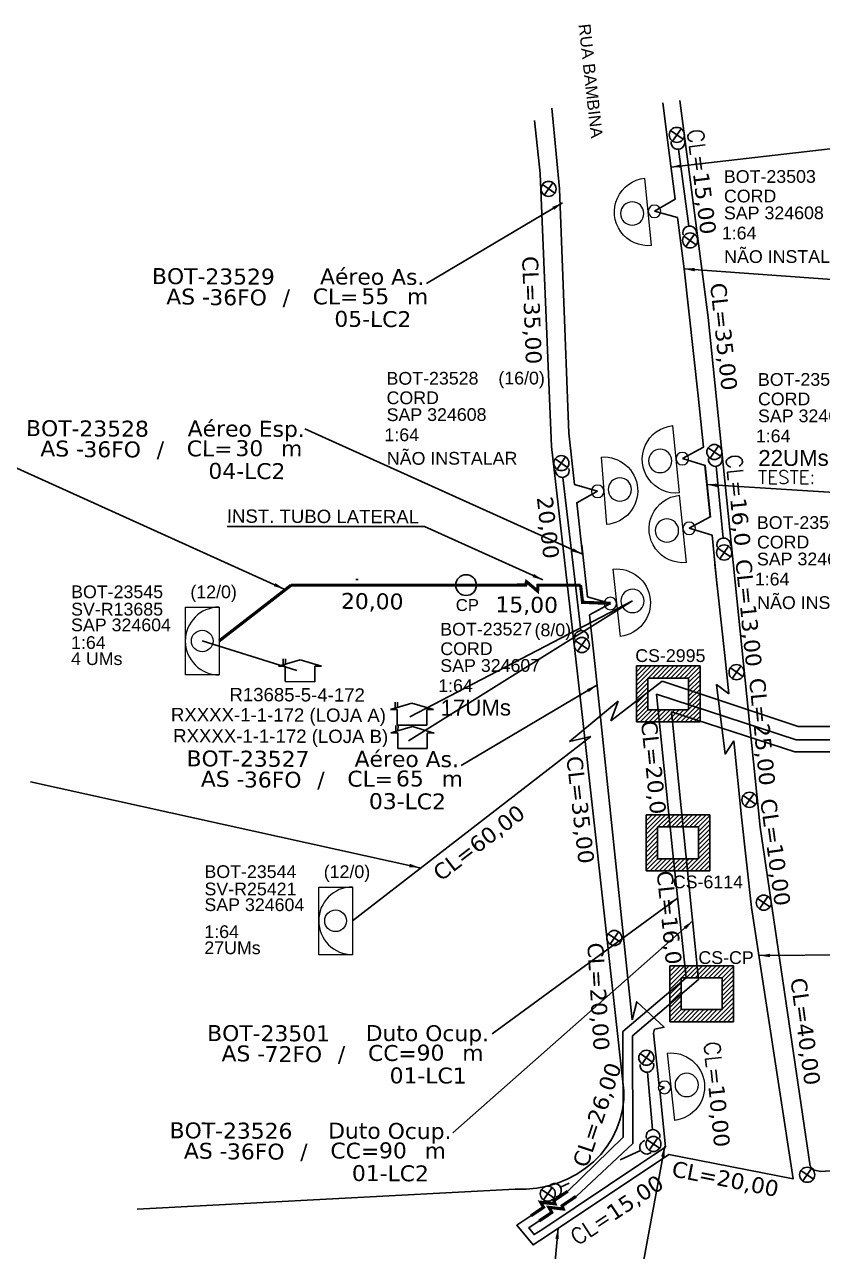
# Model space of a CAD drawing. Extents: x -89 to 749, y 705 to 1299.
# Drawn here: x 42.9 to 193.3, y 843.2 to 1074.4 of the extents above; entities that cross this region are included whole.
import ezdxf
from ezdxf.enums import TextEntityAlignment as Align

# ---------------------------------------------------------------- set-up
doc = ezdxf.new("R2010")
doc.units = 0
for name, color, linetype in [('10.1-Caixas Subterrâneas', 5, 'Continuous'), ('CAP a instalar', 1, 'Continuous'), ('celulas gpon', 7, 'Continuous'), ('label_cabos', 7, 'Continuous'), ('Postes Existentes NA', 1, 'Continuous'), ('QUADRA', 7, 'Continuous'), ('Subida Lateral', 5, 'Continuous'), ('Surveys Casinhas', 7, 'Continuous'), ('surveys legendas', 7, 'Continuous')]:
    doc.layers.add(name, color=color, linetype=linetype)
for name, color, linetype, lineweight in [("20.0-LEGENDA DOS CDO'S", 1, 'Continuous', 0), ('20.1-CDO_INTERIOR', 1, 'Continuous', 0), ('20.2-CDO_POSTE', 1, 'Continuous', 5), ('20.6-CORDOALHA_SUPORTE', 7, 'Continuous', 25), ('Segmento Logradouro Texto', 7, 'Continuous', 0)]:
    doc.layers.add(name, color=color, linetype=linetype, lineweight=lineweight)
doc.styles.add('ARIAL', font='arial.ttf')
doc.styles.add('DIGICADE', font='arial.ttf')
doc.styles.add('ROMANS', font='romans')
doc.styles.add('siredit', font='verdana.ttf')
doc.styles.get("Standard").update_dxf_attribs({"font": 'arial.ttf'})
doc.linetypes.add('FENCELINE1', pattern='A,0.25,-0.1,[133,ltypeshp.shx,S=0.1,R=0,X=-0.1,Y=0],-0.1,1', length=1.45)
doc.dimstyles.new('CC', dxfattribs={"dimtxt": 1, "dimasz": 2, "dimexe": 0.18, "dimexo": 0.0625, "dimgap": 0.09, "dimtad": 0, "dimdec": 0, "dimrnd": 1, "dimzin": 0, "dimdsep": 46, "dimtxsty": 'siredit', "dimblk": 'NONE', "dimcen": 0, "dimse1": 1, "dimse2": 1, "dimsd1": 1, "dimsd2": 1, "dimclrt": 7, "dimadec": 0, "dimazin": 0, "dimtfac": 1, "dimtdec": 0, "dimtofl": 0, "dimtmove": 0, "dimatfit": 3, "dimfxl": 0, "dimtolj": 1, "dimtzin": 0, "dimarcsym": 0})
doc.dimstyles.get("Standard").update_dxf_attribs({"dimtxt": 0.18, "dimasz": 0.18, "dimexe": 0.18, "dimexo": 0.0625, "dimgap": 0.09, "dimtad": 0, "dimtih": 1, "dimtoh": 1, "dimdec": 4, "dimzin": 0, "dimdsep": 46, "dimtxsty": 'Standard', "dimcen": 0.09, "dimadec": 0, "dimazin": 0, "dimtfac": 1, "dimtdec": 4, "dimtofl": 0, "dimtmove": 0, "dimatfit": 3, "dimfxl": 0, "dimtolj": 1, "dimtzin": 0, "dimarcsym": 0})

# ---------------------------------------------------------------- blocks, each defined once
blk = doc.blocks.new('Inst CORD BENZINAL 4.55MM 3F (sem recursos)')
at = {"layer": '20.6-CORDOALHA_SUPORTE', "color": 0, "lineweight": 0, "style": 'ROMANS'}
blk.add_attdef('LANCE', text='', height=1, dxfattribs=at).set_placement((-0.538, -2.215), align=Align.RIGHT)
at = {"layer": '20.6-CORDOALHA_SUPORTE', "color": 0, "style": 'siredit'}
blk.add_attdef('QTDE', (-0.538, -2.215), '', height=1, rotation=359.69001, dxfattribs=at)
at = {"layer": '20.6-CORDOALHA_SUPORTE', "color": 0, "lineweight": 0, "style": 'ROMANS'}
for tag, p, flags in [('FATOR', (-5.196, -4.442), 3), ('ID_ATIVIDADE', (-5.201, -6.669), 3), ('FID', (-5.201, -8.896), 1)]:
    blk.add_attdef(tag, p, '', height=1, dxfattribs=dict(at, flags=flags))
blk = doc.blocks.new('*X58')
at = {"color": 0, "linetype": 'Continuous'}
for p, q in [((-1.25, 0.34099), (-0.49099, 1.1)), ((-1.25, 0.517767), (-0.667767, 1.1)), ((-1.25, 0.694544), (-0.844544, 1.1)), ((-1.25, 0.87132), (-1.02132, 1.1)), ((-1.25, 1.048097), (-1.198097, 1.1)), ((-0.789214, 0.625), (-0.314214, 1.1)), ((-0.612437, 0.625), (-0.137437, 1.1)), ((-0.43566, 0.625), (0.03934, 1.1)), ((-0.258883, 0.625), (0.216117, 1.1)), ((-0.082107, 0.625), (0.392893, 1.1)), ((0.09467, 0.625), (0.56967, 1.1)), ((0.271447, 0.625), (0.746447, 1.1)), ((0.448223, 0.625), (0.923223, 1.1)), ((0.625, 0.625), (1.1, 1.1)), ((0.801777, 0.625), (1.25, 1.073223)), ((-1.25, 0.164214), (-0.8035, 0.610714)), ((0.8035, 0.449947), (1.25, 0.896447)), ((0.8035, 0.27317), (1.25, 0.71967)), ((0.8035, 0.096393), (1.25, 0.542893)), ((-1.25, -0.012563), (-0.8035, 0.433937)), ((-1.25, -0.18934), (-0.8035, 0.25716)), ((-1.25, -0.366117), (-0.8035, 0.080383)), ((0.8035, -0.080383), (1.25, 0.366117)), ((0.8035, -0.25716), (1.25, 0.18934)), ((0.8035, -0.433937), (1.25, 0.012563)), ((-1.25, -0.542893), (-0.8035, -0.096393)), ((-1.25, -0.71967), (-0.8035, -0.27317)), ((-1.25, -0.896447), (-0.8035, -0.449947)), ((0.49099, -1.1), (1.25, -0.34099)), ((0.8035, -0.610714), (1.25, -0.164214)), ((-1.25, -1.073223), (-0.801777, -0.625)), ((-1.1, -1.1), (-0.625, -0.625)), ((-0.923223, -1.1), (-0.448223, -0.625)), ((-0.746447, -1.1), (-0.271447, -0.625)), ((-0.56967, -1.1), (-0.09467, -0.625)), ((-0.392893, -1.1), (0.082107, -0.625)), ((-0.216117, -1.1), (0.258883, -0.625)), ((-0.03934, -1.1), (0.43566, -0.625)), ((0.137437, -1.1), (0.612437, -0.625)), ((0.314214, -1.1), (0.789214, -0.625)), ((0.667767, -1.1), (1.25, -0.517767)), ((0.844544, -1.1), (1.25, -0.694544)), ((1.02132, -1.1), (1.25, -0.87132)), ((1.198097, -1.1), (1.25, -1.048097))]:
    blk.add_line(p, q, dxfattribs=at)
blk = doc.blocks.new('MANHOLE_MQ')
at = {"color": 0, "linetype": 'Continuous'}
for p, q in [((0.00000623, 0.00000569), (-0.00000627, 0.00000569)), ((-0.00000627, 0.00000569), (-0.00000627, -0.00000531)), ((0.00000623, -0.00000531), (0.00000623, 0.00000569)), ((-0.00000404, 0.00000331), (0.00000399, 0.00000331)), ((-0.00000404, -0.00000294), (-0.00000404, 0.00000331)), ((0.00000399, 0.00000331), (0.00000399, -0.00000294)), ((0.00000399, -0.00000294), (-0.00000404, -0.00000294)), ((0.00000399, -0.00000294), (0.00000399, -0.00000294)), ((-0.00000627, -0.00000531), (0.00000623, -0.00000531))]:
    blk.add_line(p, q, dxfattribs=at)
at = {"color": 0, "linetype": 'Continuous', "xscale": 5e-06, "yscale": 5e-06, "zscale": 1e-05}
blk.add_blockref('*X58', (-0.00000002, 0.00000019), dxfattribs=at)
blk = doc.blocks.new('*U64')
at = {"color": 0}
blk.add_line((2.145, -0.582), (-2.104, -0.684), dxfattribs=at)
for centre, radius in [((-0.004, 0.376), 0.733), ((0.03, -1.026), 0.393)]:
    blk.add_circle(centre, radius, dxfattribs=at)
blk.add_arc((0.02, -0.633), 2.125, 1.37817, 181.37817, dxfattribs=at)
blk = doc.blocks.new('Inst CDOE-8 CAIXA DIST OPT CDOE 48F_8D C_SPL OPTAP')
at = {"layer": "20.0-LEGENDA DOS CDO'S", "color": 0}
for tag, p, style, flags in [('ID_ATIVIDADE', (0.12, 6.472), 'ARIAL', 3), ('FATOR', (7.921, 6.472), 'ARIAL', 1), ('QTDE', (0.235, -0.97), 'DIGICADE', 3)]:
    blk.add_attdef(tag, p, '', height=0.8, rotation=0.11799, dxfattribs=dict(at, style=style, flags=flags))
at = {"layer": "20.0-LEGENDA DOS CDO'S", "color": 0, "style": 'ARIAL'}
for tag, p, height in [('FID', (0.12, 5.248), 0.8), ('CORDOALHA', (0.122, 4.023), 0.8), ('SAP', (0.124, 2.961), 0.8), ('1:XX', (-0.012, 1.7), 0.8), ('UMS', (0.141, 0.217), 1)]:
    blk.add_attdef(tag, p, '', height=height, rotation=0.11799, dxfattribs=at)
blk.add_attdef('FIBRAS_UTILIZADAS', text='', height=0.8, rotation=0.11799, dxfattribs=at).set_placement((13.479, 5.263), align=Align.CENTER)
blk = doc.blocks.new('Teste  FTTH')
at = {"color": 0, "lineweight": 0, "style": 'ROMANS'}
for tag, p in [('TESTE', (-2.302, -0.29)), ('QTDE', (0.212, -0.29))]:
    blk.add_attdef(tag, p, '', height=0.48, dxfattribs=at)
for tag, p, flags in [('FID', (-2.227, -1.253), 1), ('FATOR', (-2.227, -2.028), 3), ('ID_ATIVIDADE', (-2.227, -2.716), 3)]:
    blk.add_attdef(tag, p, '', height=0.48, dxfattribs=dict(at, flags=flags))
blk = doc.blocks.new('CDOE_CT_POSTE')
at = {"layer": "20.0-LEGENDA DOS CDO'S", "color": 0, "style": 'ARIAL'}
for tag, p in [('CDO_N', (0.12, 5.248)), ('CORDOALHA', (0.122, 4.023)), ('SAP', (0.124, 2.961)), ('1:XX', (0.139, 1.231)), ('UMS', (0.141, 0.217))]:
    blk.add_attdef(tag, p, '', height=0.68, rotation=0.11799, dxfattribs=at)
blk.add_attdef('FIBRAS_UTILIZADAS', text='', height=0.68, rotation=0.11799, dxfattribs=at).set_placement((7.829, 5.263), align=Align.CENTER)
blk = doc.blocks.new('Inst CB DT OCUP CFOA-SM-AS-80-TS-72')
at = {"layer": 'label_cabos', "color": 0, "style": 'siredit'}
for tag, flags, p in [('ID_ATIVIDADE', 3, (1.314, 2.672)), ('FATOR', 1, (11.56, 2.551))]:
    blk.add_attdef(tag, text='', height=1, rotation=359.69001, dxfattribs=dict(at, flags=flags)).set_placement(p, align=Align.MIDDLE_CENTER)
for tag, p in [('DESTINO_CABO', (3.131, 1.262)), ('TIPO_CABO', (13.108, 1.245)), ('TIPO_CABO', (1.762, -0.005)), ('CABO', (4.686, -0.052)), ('/', (7.714, -0.052)), ('LANCE', (10.909, 0.002)), ('UND', (15.964, 0.002)), ('FID', (13.148, -1.414))]:
    blk.add_attdef(tag, text='', height=1, rotation=359.69001, dxfattribs=at).set_placement(p, align=Align.MIDDLE_CENTER)
blk.add_attdef('QTDE', (12.429, -0.475), '', height=1, rotation=359.69001, dxfattribs=at)
blk = doc.blocks.new('_None')
blk = doc.blocks.new('Inst CB DT OCUP CFOA-SM-AS-80-TS-36')
at = {"layer": 'label_cabos', "color": 0, "style": 'siredit'}
for tag, flags, p in [('ID_ATIVIDADE', 3, (1.314, 2.672)), ('FATOR', 1, (11.56, 2.551))]:
    blk.add_attdef(tag, text='', height=1, rotation=359.69001, dxfattribs=dict(at, flags=flags)).set_placement(p, align=Align.MIDDLE_CENTER)
for tag, p in [('DESTINO_CABO', (3.131, 1.262)), ('TIPO_CABO', (13.108, 1.245)), ('TIPO_CABO', (1.762, -0.005)), ('CABO', (4.686, -0.052)), ('/', (7.714, -0.052)), ('LANCE', (10.909, 0.002)), ('UND', (15.964, 0.002)), ('FID', (13.148, -1.414))]:
    blk.add_attdef(tag, text='', height=1, rotation=359.69001, dxfattribs=at).set_placement(p, align=Align.MIDDLE_CENTER)
blk.add_attdef('QTDE', (12.429, -0.475), '', height=1, rotation=359.69001, dxfattribs=at)
blk = doc.blocks.new('Inst CB AS CFOA-SM-AS-80-TS-36')
at = {"layer": 'label_cabos', "color": 0, "style": 'siredit'}
for tag, flags, p in [('ID_ATIVIDADE', 3, (1.314, 2.672)), ('FATOR', 1, (11.56, 2.551))]:
    blk.add_attdef(tag, text='', height=1, rotation=359.69001, dxfattribs=dict(at, flags=flags)).set_placement(p, align=Align.MIDDLE_CENTER)
for tag, p in [('DESTINO_CABO', (3.131, 1.262)), ('TIPO_CABO', (13.108, 1.245)), ('TIPO_CABO', (1.762, -0.005)), ('CABO', (4.686, -0.052)), ('/', (7.714, -0.052)), ('LANCE', (10.809, 0.002)), ('UND', (15.964, 0.002)), ('FID', (13.148, -1.414))]:
    blk.add_attdef(tag, text='', height=1, rotation=359.69001, dxfattribs=at).set_placement(p, align=Align.MIDDLE_CENTER)
blk.add_attdef('QTDE', (12.429, -0.475), '', height=1, rotation=359.69001, dxfattribs=at)
blk = doc.blocks.new('Inst CB ESP CFOA-SM-AS-80-TS-36')
at = {"layer": 'label_cabos', "color": 0, "style": 'siredit'}
for tag, flags, p in [('ID_ATIVIDADE', 3, (1.314, 2.672)), ('FATOR', 1, (11.56, 2.551))]:
    blk.add_attdef(tag, text='', height=1, rotation=359.69001, dxfattribs=dict(at, flags=flags)).set_placement(p, align=Align.MIDDLE_CENTER)
for tag, p in [('DESTINO_CABO', (3.131, 1.262)), ('TIPO_CABO', (13.108, 1.245)), ('TIPO_CABO', (1.762, -0.005)), ('CABO', (4.686, -0.052)), ('/', (7.714, -0.052)), ('LANCE', (10.809, 0.002)), ('UND', (15.964, 0.002)), ('FID', (13.148, -1.414))]:
    blk.add_attdef(tag, text='', height=1, rotation=359.69001, dxfattribs=at).set_placement(p, align=Align.MIDDLE_CENTER)
blk.add_attdef('QTDE', (12.429, -0.475), '', height=1, rotation=359.69001, dxfattribs=at)

msp = doc.modelspace()

# ---------------------------------------------------------------- linework, layer by layer
at = {"color": 4}
for points in [[(64.18, 851.13), (135.42, 854.94), (137.44, 854.92), (139.46, 855.1), (141.45, 855.49), (143.37, 856.06), (145.22, 856.82), (146.99, 857.75), (148.64, 858.85), (150.16, 860.1), (151.52, 861.48), (152.71, 863), (153.74, 864.61), (154.58, 866.33), (155.21, 868.13), (155.65, 869.96), (155.86, 871.81), (155.88, 873.46), (148.15, 943.22), (142.22, 994.86), (140.13, 1046.31), (139.05, 1056.28)], [(157.52, 965.76), (115.28, 939.39)], [(115.53, 943.94), (157.52, 965.76)], [(76.42, 958.22), (94.27, 952.64)]]:
    msp.add_lwpolyline(points, dxfattribs=at)
at = {"color": 5}
msp.add_circle((126.14, 968.75), 1.96, dxfattribs=at)
at = {"layer": '20.1-CDO_INTERIOR', "color": 7, "lineweight": 18}
for p, q in [((98.37, 899.11), (98.36, 911.86)), ((98.36, 911.86), (104.74, 911.86)), ((104.74, 911.86), (104.74, 899.11)), ((104.74, 899.11), (98.37, 899.11))]:
    msp.add_line(p, q, dxfattribs=at)
at = {"layer": '20.1-CDO_INTERIOR', "color": 1, "lineweight": 18}
msp.add_lwpolyline([(73.23, 951.84), (73.23, 964.59), (79.6, 964.6), (79.61, 951.85)], close=True, dxfattribs=at)
msp.add_circle((76.42, 958.22), 2.04, dxfattribs=at)
at = {"layer": '20.1-CDO_INTERIOR', "color": 7, "lineweight": 18}
msp.add_circle((101.55, 905.49), 2.04, dxfattribs=at)
at = {"layer": '20.1-CDO_INTERIOR', "color": 1, "lineweight": 18}
msp.add_arc((79.6, 958.22), 6.38, 90.0276, 270.0276, dxfattribs=at)
at = {"layer": '20.1-CDO_INTERIOR', "color": 7, "lineweight": 18}
msp.add_arc((104.74, 905.49), 6.38, 90.0276, 270.0276, dxfattribs=at)
at = {"layer": '20.6-CORDOALHA_SUPORTE'}
for points in [[(167.3, 1052.56, -1.231752), (164.77, 1052.34)], [(169.56, 1034.96, 1.231752), (167.03, 1034.75)], [(174.37, 992.8, -1.231752), (171.84, 992.58)], [(145.53, 990.71, -1.231752), (143, 990.5)], [(175.98, 976.15, 1.231752), (173.45, 975.93)], [(149.14, 958.72, 1.231752), (146.61, 958.51)], [(161.48, 878.64, -1.231752), (158.95, 878.43)], [(162.65, 864.69, 1.231752), (160.12, 864.48)], [(161, 861.83, -1.231752), (159.83, 864.09)], [(143.15, 853.45, 1.231752), (141.99, 855.7)]]:
    msp.add_lwpolyline(points, format="xyb", dxfattribs=at)
for points in [[(166.17, 1050.89), (168.16, 1036.41)], [(173.3, 991.14), (174.58, 977.6)], [(144.4, 989.05), (147.75, 960.17)], [(160.34, 876.98), (161.25, 866.14)], [(159.02, 862.24), (155.18, 860.47)], [(145.56, 856.03), (143.96, 855.29)]]:
    msp.add_lwpolyline(points, dxfattribs=at)
at = {"layer": 'CAP a instalar', "color": 7, "linetype": 'FENCELINE1', "ltscale": 5}
for p, q in [((163.09, 950.66), (153.41, 943.17)), ((188.75, 942.12), (163.09, 950.66)), ((145.63, 939.31), (154.82, 946.86)), ((154.82, 946.86), (153.41, 943.17)), ((206.7, 942.12), (188.75, 942.12)), ((149.63, 940.24), (104.72, 905.49)), ((149.63, 940.24), (145.63, 939.31))]:
    msp.add_line(p, q, dxfattribs=at)
at = {"layer": 'CAP a instalar', "color": 7, "linetype": 'FENCELINE1', "ltscale": 6}
for points in [[(163.23, 1059.65), (164.29, 1051.13)], [(145.54, 997.4), (143.73, 1043.41), (142.29, 1058.62)], [(164.29, 1051.13), (165.54, 1041.45), (161.64, 1039.2)], [(167.24, 1028.34), (165.98, 1038.02), (161.64, 1039.2)], [(167.24, 1028.34), (169.87, 1004.43)], [(169.87, 1004.43), (170.87, 994.72), (166.91, 992.58)], [(145.54, 997.4), (146.61, 987.69), (150.93, 986.43)], [(172.21, 981.57), (171.22, 991.28), (166.91, 992.58)], [(171.16, 991.31), (172.15, 981.6), (168.19, 979.46)], [(148.07, 974.56), (146.99, 984.26), (150.93, 986.43)], [(173.49, 968.45), (172.5, 978.16), (168.19, 979.46)], [(147.94, 976.26), (149.02, 966.55), (153.34, 965.3)], [(173.06, 972.66), (174.89, 955.5), (175.65, 948.24)], [(176.58, 939.41), (174.95, 936.91), (173.36, 950), (175.65, 948.24)], [(176.58, 939.41), (178.07, 925.1), (179.94, 908.01), (179.94, 908.01)], [(179.94, 908.01), (187.79, 856.86), (164.39, 861.47), (141.46, 846.2)], [(161.47, 884.31), (161.65, 885.06)], [(138.37, 849.9), (135.7, 848.12), (138.78, 844.41), (141.46, 846.2)]]:
    msp.add_lwpolyline(points, dxfattribs=at)
at = {"layer": 'CAP a instalar', "color": 1, "linetype": 'FENCELINE1', "ltscale": 5, "const_width": 0.6}
for points in [[(93.17, 968.74), (79.59, 958.22)], [(134.22, 968.75), (93.17, 968.74)], [(147.72, 968.74), (142.56, 968.75)], [(147.72, 968.74), (148.1, 965.51), (153.39, 965.3)]]:
    msp.add_lwpolyline(points, dxfattribs=at)
at = {"layer": 'CAP a instalar', "color": 5, "linetype": 'FENCELINE1', "ltscale": 6}
for points in [[(150.47, 953.42), (149.4, 963.12), (153.34, 965.3)], [(157.45, 886.85), (150.47, 953.42)], [(157.45, 886.85), (158.32, 890.23), (163.47, 885.45), (161.65, 885.06)], [(161.47, 884.31), (162.56, 874.39), (163.54, 874.09)], [(163.7, 862.84), (162.65, 873.58), (163.54, 874.09)], [(140.59, 847.41), (159.11, 859.75), (161.53, 861.4), (163.7, 862.84)], [(140.59, 847.41), (138.97, 846.38), (137.98, 847.64), (139.93, 848.94)]]:
    msp.add_lwpolyline(points, dxfattribs=at)
at = {"layer": 'CAP a instalar', "color": 7, "ltscale": 6}
msp.add_lwpolyline([(145.31, 854.53), (155.76, 864.72), (155.69, 884.62), (167.6, 894.75), (165.09, 918.23), (162.06, 948.18), (188.36, 939.58), (206.7, 939.58), (235.62, 939.58)], dxfattribs=at)
at = {"layer": 'CAP a instalar', "color": 5, "ltscale": 6}
msp.add_lwpolyline([(146.87, 853.57), (157.55, 863.51), (157.54, 883.8), (169.96, 894.45), (167.58, 918.07), (164.88, 944.86), (188.09, 937.35), (206.7, 937.35), (235.62, 939.58)], dxfattribs=at)
at = {"layer": 'Postes Existentes NA', "color": 10}
for points in [[(164.7, 1054.39), (167.04, 1052.78)], [(165.07, 1052.42), (166.67, 1054.76)], [(140.53, 1044.22), (142.87, 1042.61)], [(140.89, 1042.24), (142.5, 1044.58)], [(167.2, 1034.51), (169.54, 1032.9)], [(167.57, 1032.54), (169.17, 1034.88)], [(171.77, 994.63), (174.1, 993.02)], [(172.13, 992.66), (173.74, 995)], [(142.93, 992.55), (145.26, 990.94)], [(143.29, 990.58), (144.9, 992.91)], [(173.62, 975.7), (175.96, 974.09)], [(173.98, 973.73), (175.59, 976.06)], [(146.79, 958.27), (149.12, 956.66)], [(147.15, 956.3), (148.76, 958.63)], [(175.96, 953.14), (178.29, 951.53)], [(176.32, 951.17), (177.93, 953.5)], [(178.75, 927.12), (180.36, 929.45)], [(178.39, 929.09), (180.72, 927.48)], [(181.08, 909.72), (183.42, 908.11)], [(181.45, 907.75), (183.05, 910.08)], [(152.93, 903.05), (155.26, 901.44)], [(153.29, 901.08), (154.9, 903.42)], [(158.95, 880.49), (161.28, 878.88)], [(159.31, 878.52), (160.92, 880.85)], [(160.29, 864.24), (162.63, 862.63)], [(160.66, 862.27), (162.26, 864.61)], [(189.26, 858.44), (191.6, 856.83)], [(189.62, 856.47), (191.23, 858.81)], [(140.37, 854.87), (142.71, 853.26)], [(140.74, 852.9), (142.35, 855.23)]]:
    msp.add_lwpolyline(points, dxfattribs=at)
for centre in [(165.87, 1053.59), (141.7, 1043.41), (168.37, 1033.71), (172.94, 993.83), (144.1, 991.74), (174.79, 974.89), (147.96, 957.47), (177.12, 952.34), (179.55, 928.29), (182.25, 908.92), (154.09, 902.25), (160.12, 879.69), (161.46, 863.44), (190.43, 857.64), (141.54, 854.07)]:
    msp.add_circle(centre, 1.42, dxfattribs=at)
at = {"layer": 'QUADRA', "color": 4}
for points in [[(166.45, 1060.1), (171.76, 1019.16), (181.57, 923.12), (191, 859.23), (191.82, 858.51), (193.03, 858.28), (248.51, 862.22)], [(166.45, 1060.1), (171.76, 1019.16), (181.57, 923.12), (191, 859.23), (191.82, 858.51), (193.03, 858.28), (248.51, 862.22)], [(64.18, 851.13), (135.42, 854.94), (137.44, 854.92), (139.46, 855.1), (141.45, 855.49), (143.37, 856.06), (145.22, 856.82), (146.99, 857.75), (148.64, 858.85), (150.16, 860.1), (151.52, 861.48), (152.71, 863), (153.74, 864.61), (154.58, 866.33), (155.21, 868.13), (155.65, 869.96), (155.86, 871.81), (155.88, 873.46), (148.15, 943.22), (142.22, 994.86), (140.13, 1046.31), (139.05, 1056.28)]]:
    msp.add_lwpolyline(points, dxfattribs=at)
at = {"layer": 'Subida Lateral', "color": 5, "const_width": 0.6}
for points in [[(142.56, 968.75), (139.7, 968.74), (139.62, 967.64), (137.54, 969.39), (137.39, 968.76), (134.22, 968.75)], [(138.37, 849.9), (140.74, 851.5), (140.2, 852.45), (142.91, 852.16), (142.68, 852.76), (145.31, 854.53)], [(139.93, 848.94), (142.3, 850.53), (141.76, 851.49), (144.47, 851.19), (144.24, 851.79), (146.87, 853.57)]]:
    msp.add_lwpolyline(points, dxfattribs=at)
at = {"layer": 'Surveys Casinhas'}
for p, q in [((105.8, 969.78), (105.37, 969.78)), ((94.85, 954.66), (90.78, 953.48)), ((90.78, 953.48), (92.05, 953.48)), ((91.69, 954.85), (91.69, 953.77)), ((92.05, 953.48), (92.05, 950.57)), ((92.12, 953.89), (92.12, 954.84)), ((94.85, 954.66), (98.91, 953.46)), ((97.63, 950.55), (97.63, 953.46)), ((98.91, 953.46), (97.64, 953.46)), ((92.05, 950.57), (97.63, 950.55)), ((115.94, 946.48), (111.87, 945.31)), ((112.78, 946.67), (112.78, 945.59)), ((113.21, 945.71), (113.21, 946.67)), ((115.94, 946.48), (120.01, 945.29)), ((111.87, 945.31), (113.15, 945.3)), ((113.15, 945.3), (113.14, 942.39)), ((118.72, 942.38), (118.73, 945.28)), ((120.01, 945.29), (118.73, 945.29)), ((116.05, 942.08), (111.97, 940.9)), ((112.89, 942.27), (112.89, 941.19)), ((113.14, 942.39), (118.72, 942.38)), ((113.31, 941.31), (113.32, 942.27)), ((116.05, 942.08), (120.11, 940.88)), ((111.97, 940.9), (113.25, 940.9)), ((113.25, 940.9), (113.25, 937.99)), ((118.82, 937.97), (118.83, 940.88)), ((120.11, 940.88), (118.83, 940.89)), ((113.25, 937.99), (118.82, 937.97))]:
    msp.add_line(p, q, dxfattribs=at)

# ---------------------------------------------------------------- block references
at = {"layer": '10.1-Caixas Subterrâneas', "color": 30, "xscale": 959362.6629334746, "yscale": 959362.6629334746, "zscale": 959362.6629334746}
for p, rotation in [((164.22, 948.42), 180.0000000000625), ((166.08, 920.36), 180.0000000000625), ((170.52, 891.93), 180.0000000000624)]:
    msp.add_blockref('MANHOLE_MQ', p, dxfattribs=dict(at, rotation=rotation))
at = {"layer": "20.0-LEGENDA DOS CDO'S", "color": 252}
ref = msp.add_blockref('CDOE_CT_POSTE', (174.38, 1028.79), dxfattribs=dict(at, xscale=3, yscale=3, zscale=3))
ref.add_attrib('CDO_N', 'BOT-23503', (174.74, 1044.53), dxfattribs={"color": 0, "height": 2.4, "rotation": 0.118, "style": 'ARIAL'})
ref.add_attrib('CORDOALHA', 'CORD', (174.75, 1040.86), dxfattribs={"color": 0, "height": 2.4, "rotation": 0.118, "style": 'ARIAL'})
ref.add_attrib('SAP', 'SAP 324608', (174.75, 1037.67), dxfattribs={"color": 0, "height": 2.4, "rotation": 0.118, "style": 'ARIAL'})
ref.add_attrib('1:XX', '1:64', (174.35, 1033.89), dxfattribs={"color": 0, "height": 2.4, "rotation": 0.118, "style": 'ARIAL'})
ref.add_attrib('UMS', 'NÃO INSTALAR', (174.8, 1029.44), dxfattribs={"color": 0, "height": 2.4, "rotation": 0.118, "style": 'ARIAL'})
ref.add_attrib('FIBRAS_UTILIZADAS', '     (16/0)', dxfattribs={"color": 0, "height": 2.4, "rotation": 0.118, "style": 'ARIAL'}).set_placement((197.87, 1044.58), align=Align.CENTER)
ref = msp.add_blockref('CDOE_CT_POSTE', (110.79, 990.77), dxfattribs=dict(at, xscale=3, yscale=3, zscale=3))
ref.add_attrib('CDO_N', 'BOT-23528', (111.15, 1006.51), dxfattribs={"color": 0, "height": 2.4, "rotation": 0.118, "style": 'ARIAL'})
ref.add_attrib('CORDOALHA', 'CORD', (111.16, 1002.84), dxfattribs={"color": 0, "height": 2.4, "rotation": 0.118, "style": 'ARIAL'})
ref.add_attrib('SAP', 'SAP 324608', (111.17, 999.66), dxfattribs={"color": 0, "height": 2.4, "rotation": 0.118, "style": 'ARIAL'})
ref.add_attrib('1:XX', '1:64', (110.76, 995.87), dxfattribs={"color": 0, "height": 2.4, "rotation": 0.118, "style": 'ARIAL'})
ref.add_attrib('UMS', 'NÃO INSTALAR', (111.22, 991.42), dxfattribs={"color": 0, "height": 2.4, "rotation": 0.118, "style": 'ARIAL'})
ref.add_attrib('FIBRAS_UTILIZADAS', '     (16/0)', dxfattribs={"color": 0, "height": 2.4, "rotation": 0.118, "style": 'ARIAL'}).set_placement((134.28, 1006.56), align=Align.CENTER)
at = {"layer": "20.0-LEGENDA DOS CDO'S", "color": 7, "lineweight": 0, "xscale": 3, "yscale": 3, "zscale": 3}
msp.add_blockref('Inst CDOE-8 CAIXA DIST OPT CDOE 48F_8D C_SPL OPTAP', (180.8, 990.55), dxfattribs=at).add_auto_attribs({'FID': 'BOT-23502', 'CORDOALHA': 'CORD', 'SAP': 'SAP 324607', '1:XX': '1:64', 'UMS': '22UMs', 'FIBRAS_UTILIZADAS': '(8/0)'})
at = {"layer": "20.0-LEGENDA DOS CDO'S", "color": 7, "lineweight": 0, "xscale": 5.251499999999998, "yscale": 5.251499999999998, "zscale": 5.251499999999998, "rotation": 3.126797674059998e-05}
msp.add_blockref('Teste  FTTH', (193.25, 989.34), dxfattribs=at).add_auto_attribs({'TESTE': 'TESTE:', 'QTDE': '1'})
at = {"layer": "20.0-LEGENDA DOS CDO'S", "color": 252}
ref = msp.add_blockref('CDOE_CT_POSTE', (180.6, 963.58), dxfattribs=dict(at, xscale=3, yscale=3, zscale=3))
ref.add_attrib('CDO_N', 'BOT-23501', (180.96, 979.32), dxfattribs={"color": 0, "height": 2.4, "rotation": 0.118, "style": 'ARIAL'})
ref.add_attrib('CORDOALHA', 'CORD', (180.97, 975.65), dxfattribs={"color": 0, "height": 2.4, "rotation": 0.118, "style": 'ARIAL'})
ref.add_attrib('SAP', 'SAP 324608', (180.97, 972.46), dxfattribs={"color": 0, "height": 2.4, "rotation": 0.118, "style": 'ARIAL'})
ref.add_attrib('1:XX', '1:64', (180.57, 968.68), dxfattribs={"color": 0, "height": 2.4, "rotation": 0.118, "style": 'ARIAL'})
ref.add_attrib('UMS', 'NÃO INSTALAR', (181.02, 964.23), dxfattribs={"color": 0, "height": 2.4, "rotation": 0.118, "style": 'ARIAL'})
ref.add_attrib('FIBRAS_UTILIZADAS', '     (16/0)', dxfattribs={"color": 0, "height": 2.4, "rotation": 0.118, "style": 'ARIAL'}).set_placement((204.09, 979.37), align=Align.CENTER)
at = {"layer": "20.0-LEGENDA DOS CDO'S", "color": 5, "lineweight": 0}
ref = msp.add_blockref('Inst CDOE-8 CAIXA DIST OPT CDOE 48F_8D C_SPL OPTAP', (120.92, 943.49), dxfattribs=dict(at, xscale=3, yscale=3, zscale=3))
ref.add_attrib('FID', 'BOT-23527', (121.28, 959.24), dxfattribs={"color": 0, "height": 2.4, "rotation": 0.118, "style": 'ARIAL'})
ref.add_attrib('CORDOALHA', 'CORD', (121.29, 955.56), dxfattribs={"color": 0, "height": 2.4, "rotation": 0.118, "style": 'ARIAL'})
ref.add_attrib('SAP', 'SAP 324607', (121.29, 952.38), dxfattribs={"color": 0, "height": 2.4, "rotation": 0.118, "style": 'ARIAL'})
ref.add_attrib('1:XX', '1:64', (120.89, 948.59), dxfattribs={"color": 0, "height": 2.4, "rotation": 0.118, "style": 'ARIAL'})
ref.add_attrib('UMS', '17UMs', (121.34, 944.15), dxfattribs={"color": 0, "height": 3, "rotation": 0.118, "style": 'ARIAL'})
ref.add_attrib('FIBRAS_UTILIZADAS', '(8/0)', dxfattribs={"color": 0, "height": 2.4, "rotation": 0.118, "style": 'ARIAL'}).set_placement((142.5, 959.11), align=Align.CENTER)
at = {"layer": '20.2-CDO_POSTE', "color": 8, "yscale": 3, "zscale": 3}
for p, xscale, rotation in [((158.58, 1038.9), -3, 97.21387081247464), ((154.01, 986.66), -2.999999999999996, 275.8703583839682), ((165.13, 979.16), -3, 97.21387081247464)]:
    msp.add_blockref('*U64', p, dxfattribs=dict(at, xscale=xscale, rotation=rotation))
at = {"layer": '20.2-CDO_POSTE', "color": 7, "xscale": -3, "zscale": 3}
for p, yscale, rotation in [((163.84, 992.28), 2.999999999999999, 97.21387081247101), ((166.61, 874.42), 3, 277.7019938570469)]:
    msp.add_blockref('*U64', p, dxfattribs=dict(at, yscale=yscale, rotation=rotation))
at = {"layer": '20.2-CDO_POSTE', "color": 5, "xscale": -3, "yscale": 3, "zscale": 3, "rotation": 277.7019938570469}
msp.add_blockref('*U64', (156.4, 965.62), dxfattribs=at)
at = {"layer": '20.6-CORDOALHA_SUPORTE', "color": 0, "lineweight": 0}
ref = msp.add_blockref('Inst CORD BENZINAL 4.55MM 3F (sem recursos)', (3113.24, 1501.65), dxfattribs=dict(at, xscale=2.999999999999999, yscale=3, zscale=3, rotation=277.5246870610926))
ref.add_attrib('QTDE', '15,00', (168.89, 1046.36), dxfattribs={"color": 0, "height": 3, "rotation": 277.2147, "style": 'siredit'})
ref.add_attrib('LANCE', 'CL=', dxfattribs={"color": 0, "lineweight": 0, "height": 3, "rotation": 277.5247, "style": 'ROMANS'}).set_placement((168.89, 1046.36), align=Align.RIGHT)
ref = msp.add_blockref('Inst CORD BENZINAL 4.55MM 3F (sem recursos)', (3131.94, 1356.98), dxfattribs=dict(at, xscale=2.999999999999999, yscale=3, zscale=3, rotation=275.8848410858103))
ref.add_attrib('QTDE', '16,0', (175.92, 985.05), dxfattribs={"color": 0, "height": 3, "rotation": 275.5748, "style": 'siredit'})
ref.add_attrib('LANCE', 'CL=', dxfattribs={"color": 0, "lineweight": 0, "height": 3, "rotation": 275.8848, "style": 'ROMANS'}).set_placement((175.92, 985.05), align=Align.RIGHT)
ref = msp.add_blockref('Inst CORD BENZINAL 4.55MM 3F (sem recursos)', (3082.57, 1394.68), dxfattribs=dict(at, xscale=2.999999999999999, yscale=3, zscale=3, rotation=276.6176313568142))
ref.add_attrib('QTDE', '20,00', (139.47, 985.28), dxfattribs={"color": 0, "height": 3, "rotation": 276.3076, "style": 'siredit'})
ref = msp.add_blockref('Inst CORD BENZINAL 4.55MM 3F (sem recursos)', (52.66, 3935.31), dxfattribs=dict(at, xscale=2.999999999999999, yscale=3, zscale=3, rotation=359.6604136289921))
ref.add_attrib('QTDE', '20,00', (102.55, 964.29), dxfattribs={"color": 0, "height": 3, "rotation": 359.3504, "style": 'siredit'})
ref = msp.add_blockref('Inst CORD BENZINAL 4.55MM 3F (sem recursos)', (81.78, 3934.67), dxfattribs=dict(at, xscale=2.999999999999999, yscale=3, zscale=3, rotation=359.6604136289921))
ref.add_attrib('QTDE', '15,00', (131.67, 963.64), dxfattribs={"color": 0, "height": 3, "rotation": 359.3504, "style": 'siredit'})
ref = msp.add_blockref('Inst CORD BENZINAL 4.55MM 3F (sem recursos)', (3123.96, 1246.23), dxfattribs=dict(at, xscale=2.999999999999999, yscale=3, zscale=3, rotation=275.8848410858103))
ref.add_attrib('QTDE', '10,00', (171.8, 874.43), dxfattribs={"color": 0, "height": 3, "rotation": 275.5748, "style": 'siredit'})
ref.add_attrib('LANCE', 'CL=', dxfattribs={"color": 0, "lineweight": 0, "height": 3, "rotation": 275.8848, "style": 'ROMANS'}).set_placement((171.8, 874.43), align=Align.RIGHT)
ref = msp.add_blockref('Inst CORD BENZINAL 4.55MM 3F (sem recursos)', (-1559.02, 3271.01), dxfattribs=dict(at, xscale=2.999999999999999, yscale=2.999999999999999, zscale=2.999999999999999, rotation=33.98350238591077))
ref.add_attrib('QTDE', '15,00', (153.91, 848.81), dxfattribs={"color": 0, "height": 3, "rotation": 33.6735, "style": 'siredit'})
ref.add_attrib('LANCE', 'CL=', dxfattribs={"color": 0, "lineweight": 0, "height": 3, "rotation": 33.9835, "style": 'ROMANS'}).set_placement((153.91, 848.81), align=Align.RIGHT)
at = {"layer": 'label_cabos', "color": 0, "lineweight": 0}
ref = msp.add_blockref('Inst CB AS CFOA-SM-AS-80-TS-36', (69.12, 1023.14), dxfattribs=dict(at, xscale=3, yscale=3, zscale=3))
ref.add_attrib('DESTINO_CABO', 'BOT-23529', dxfattribs={"color": 0, "height": 3, "rotation": 359.69, "style": 'siredit'}).set_placement((78.52, 1026.93), align=Align.MIDDLE_CENTER)
ref.add_attrib('TIPO_CABO', 'Aéreo As.', dxfattribs={"color": 0, "height": 3, "rotation": 359.69, "style": 'siredit'}).set_placement((108.45, 1026.87), align=Align.MIDDLE_CENTER)
ref.add_attrib('CABO', '36FO', dxfattribs={"color": 0, "height": 3, "rotation": 359.69, "style": 'siredit'}).set_placement((83.18, 1022.98), align=Align.MIDDLE_CENTER)
ref.add_attrib('/', '/', dxfattribs={"color": 0, "height": 3, "rotation": 359.69, "style": 'siredit'}).set_placement((92.26, 1022.98), align=Align.MIDDLE_CENTER)
ref.add_attrib('TIPO_CABO', 'AS - ', dxfattribs={"color": 0, "height": 3, "rotation": 359.69, "style": 'siredit'}).set_placement((74.41, 1023.12), align=Align.MIDDLE_CENTER)
ref.add_attrib('FID', '05-LC2', dxfattribs={"color": 0, "height": 3, "rotation": 359.69, "style": 'siredit'}).set_placement((108.57, 1018.9), align=Align.MIDDLE_CENTER)
ref.add_attrib('LANCE', 'CL=', dxfattribs={"color": 0, "height": 3, "rotation": 359.69, "style": 'siredit'}).set_placement((101.55, 1023.14), align=Align.MIDDLE_CENTER)
ref.add_attrib('QTDE', '55', (106.41, 1021.71), dxfattribs={"color": 0, "height": 3, "rotation": 359.69, "style": 'siredit'})
ref.add_attrib('UND', 'm', dxfattribs={"color": 0, "height": 3, "rotation": 359.69, "style": 'siredit'}).set_placement((117.01, 1023.14), align=Align.MIDDLE_CENTER)
ref = msp.add_blockref('Inst CB ESP CFOA-SM-AS-80-TS-36', (45.38, 994.5), dxfattribs=dict(at, xscale=3, yscale=3, zscale=3))
ref.add_attrib('DESTINO_CABO', 'BOT-23528', dxfattribs={"color": 0, "height": 3, "rotation": 359.69, "style": 'siredit'}).set_placement((54.78, 998.28), align=Align.MIDDLE_CENTER)
ref.add_attrib('TIPO_CABO', 'Aéreo Esp.', dxfattribs={"color": 0, "height": 3, "rotation": 359.69, "style": 'siredit'}).set_placement((84.71, 998.23), align=Align.MIDDLE_CENTER)
ref.add_attrib('CABO', '36FO', dxfattribs={"color": 0, "height": 3, "rotation": 359.69, "style": 'siredit'}).set_placement((59.44, 994.34), align=Align.MIDDLE_CENTER)
ref.add_attrib('/', '/', dxfattribs={"color": 0, "height": 3, "rotation": 359.69, "style": 'siredit'}).set_placement((68.53, 994.34), align=Align.MIDDLE_CENTER)
ref.add_attrib('TIPO_CABO', 'AS - ', dxfattribs={"color": 0, "height": 3, "rotation": 359.69, "style": 'siredit'}).set_placement((50.67, 994.48), align=Align.MIDDLE_CENTER)
ref.add_attrib('FID', '04-LC2', dxfattribs={"color": 0, "height": 3, "rotation": 359.69, "style": 'siredit'}).set_placement((84.83, 990.25), align=Align.MIDDLE_CENTER)
ref.add_attrib('LANCE', 'CL=', dxfattribs={"color": 0, "height": 3, "rotation": 359.69, "style": 'siredit'}).set_placement((77.81, 994.5), align=Align.MIDDLE_CENTER)
ref.add_attrib('QTDE', '30', (82.67, 993.07), dxfattribs={"color": 0, "height": 3, "rotation": 359.69, "style": 'siredit'})
ref.add_attrib('UND', 'm', dxfattribs={"color": 0, "height": 3, "rotation": 359.69, "style": 'siredit'}).set_placement((93.28, 994.5), align=Align.MIDDLE_CENTER)
ref = msp.add_blockref('Inst CB AS CFOA-SM-AS-80-TS-36', (75.65, 932.26), dxfattribs=dict(at, xscale=3, yscale=3, zscale=3))
ref.add_attrib('DESTINO_CABO', 'BOT-23527', dxfattribs={"color": 0, "height": 3, "rotation": 359.69, "style": 'siredit'}).set_placement((85.04, 936.05), align=Align.MIDDLE_CENTER)
ref.add_attrib('TIPO_CABO', 'Aéreo As.', dxfattribs={"color": 0, "height": 3, "rotation": 359.69, "style": 'siredit'}).set_placement((114.97, 935.99), align=Align.MIDDLE_CENTER)
ref.add_attrib('CABO', '36FO', dxfattribs={"color": 0, "height": 3, "rotation": 359.69, "style": 'siredit'}).set_placement((89.7, 932.1), align=Align.MIDDLE_CENTER)
ref.add_attrib('/', '/', dxfattribs={"color": 0, "height": 3, "rotation": 359.69, "style": 'siredit'}).set_placement((98.79, 932.1), align=Align.MIDDLE_CENTER)
ref.add_attrib('TIPO_CABO', 'AS - ', dxfattribs={"color": 0, "height": 3, "rotation": 359.69, "style": 'siredit'}).set_placement((80.93, 932.24), align=Align.MIDDLE_CENTER)
ref.add_attrib('FID', '03-LC2', dxfattribs={"color": 0, "height": 3, "rotation": 359.69, "style": 'siredit'}).set_placement((115.09, 928.02), align=Align.MIDDLE_CENTER)
ref.add_attrib('LANCE', 'CL=', dxfattribs={"color": 0, "height": 3, "rotation": 359.69, "style": 'siredit'}).set_placement((108.07, 932.26), align=Align.MIDDLE_CENTER)
ref.add_attrib('QTDE', '65', (112.93, 930.83), dxfattribs={"color": 0, "height": 3, "rotation": 359.69, "style": 'siredit'})
ref.add_attrib('UND', 'm', dxfattribs={"color": 0, "height": 3, "rotation": 359.69, "style": 'siredit'}).set_placement((123.54, 932.26), align=Align.MIDDLE_CENTER)
at = {"layer": 'label_cabos'}
ref = msp.add_blockref('Inst CB DT OCUP CFOA-SM-AS-80-TS-72', (79.53, 880.5), dxfattribs=dict(at, xscale=3, yscale=3.000000000000001, zscale=3.000000000000001, rotation=0.1315642785740556))
ref.add_attrib('DESTINO_CABO', 'BOT-23501', dxfattribs={"color": 0, "height": 3, "rotation": 359.8216, "style": 'siredit'}).set_placement((88.92, 884.31), align=Align.MIDDLE_CENTER)
ref.add_attrib('CABO', '72FO', dxfattribs={"color": 0, "height": 3, "rotation": 359.8216, "style": 'siredit'}).set_placement((93.59, 880.37), align=Align.MIDDLE_CENTER)
ref.add_attrib('TIPO_CABO', 'Duto Ocup.', dxfattribs={"color": 0, "height": 3, "rotation": 359.8216, "style": 'siredit'}).set_placement((118.85, 884.32), align=Align.MIDDLE_CENTER)
ref.add_attrib('/', '/', dxfattribs={"color": 0, "height": 3, "rotation": 359.8216, "style": 'siredit'}).set_placement((102.67, 880.4), align=Align.MIDDLE_CENTER)
ref.add_attrib('TIPO_CABO', 'AS - ', dxfattribs={"color": 0, "height": 3, "rotation": 359.8216, "style": 'siredit'}).set_placement((84.82, 880.5), align=Align.MIDDLE_CENTER)
ref.add_attrib('FID', '01-LC1', dxfattribs={"color": 0, "height": 3, "rotation": 359.8216, "style": 'siredit'}).set_placement((118.99, 876.35), align=Align.MIDDLE_CENTER)
ref.add_attrib('LANCE', 'CC=', dxfattribs={"color": 0, "height": 3, "rotation": 359.8216, "style": 'siredit'}).set_placement((112.26, 880.58), align=Align.MIDDLE_CENTER)
ref.add_attrib('QTDE', '90', (116.82, 879.16), dxfattribs={"color": 0, "height": 3, "rotation": 359.8216, "style": 'siredit'})
ref.add_attrib('UND', 'm', dxfattribs={"color": 0, "height": 3, "rotation": 359.8216, "style": 'siredit'}).set_placement((127.42, 880.61), align=Align.MIDDLE_CENTER)
at = {"layer": 'label_cabos', "color": 0, "lineweight": 0}
ref = msp.add_blockref('Inst CB DT OCUP CFOA-SM-AS-80-TS-36', (72.44, 862.17), dxfattribs=dict(at, xscale=3, yscale=3, zscale=3))
ref.add_attrib('DESTINO_CABO', 'BOT-23526', dxfattribs={"color": 0, "height": 3, "rotation": 359.69, "style": 'siredit'}).set_placement((81.84, 865.96), align=Align.MIDDLE_CENTER)
ref.add_attrib('CABO', '36FO', dxfattribs={"color": 0, "height": 3, "rotation": 359.69, "style": 'siredit'}).set_placement((86.5, 862.02), align=Align.MIDDLE_CENTER)
ref.add_attrib('TIPO_CABO', 'Duto Ocup.', dxfattribs={"color": 0, "height": 3, "rotation": 359.69, "style": 'siredit'}).set_placement((111.77, 865.91), align=Align.MIDDLE_CENTER)
ref.add_attrib('/', '/', dxfattribs={"color": 0, "height": 3, "rotation": 359.69, "style": 'siredit'}).set_placement((95.58, 862.02), align=Align.MIDDLE_CENTER)
ref.add_attrib('TIPO_CABO', 'AS - ', dxfattribs={"color": 0, "height": 3, "rotation": 359.69, "style": 'siredit'}).set_placement((77.73, 862.16), align=Align.MIDDLE_CENTER)
ref.add_attrib('FID', '01-LC2', dxfattribs={"color": 0, "height": 3, "rotation": 359.69, "style": 'siredit'}).set_placement((111.88, 857.93), align=Align.MIDDLE_CENTER)
ref.add_attrib('LANCE', 'CC=', dxfattribs={"color": 0, "height": 3, "rotation": 359.69, "style": 'siredit'}).set_placement((105.17, 862.18), align=Align.MIDDLE_CENTER)
ref.add_attrib('QTDE', '90', (109.73, 860.75), dxfattribs={"color": 0, "height": 3, "rotation": 359.69, "style": 'siredit'})
ref.add_attrib('UND', 'm', dxfattribs={"color": 0, "height": 3, "rotation": 359.69, "style": 'siredit'}).set_placement((120.33, 862.18), align=Align.MIDDLE_CENTER)

# ---------------------------------------------------------------- texts
at = {"layer": '10.1-Caixas Subterrâneas', "color": 30, "style": 'ARIAL'}
for s, p in [('CS-2995', (158.03, 954.26)), ('CS-6114', (165.11, 911.62)), ('CS-CP', (169.93, 897.36))]:
    msp.add_text(s, height=2.4, dxfattribs=at).set_placement(p)
at = {"layer": "20.0-LEGENDA DOS CDO'S", "color": 1, "style": 'ARIAL'}
for s, p in [('BOT-23545', (51.7, 966.29)), ('SV-R13685', (51.7, 963.02)), ('SAP 324604', (51.69, 960.06)), ('1:64', (51.69, 956.73)), ('4 UMs', (51.69, 953.69))]:
    msp.add_text(s, height=2.4, rotation=359.9724, dxfattribs=at).set_placement(p)
msp.add_text('        (12/0)', height=2.4, rotation=359.9724, dxfattribs=at).set_placement((74.83, 966.28), align=Align.CENTER)
at = {"layer": "20.0-LEGENDA DOS CDO'S", "color": 7, "style": 'ARIAL'}
for s, p in [('BOT-23544', (76.83, 913.56)), ('SV-R25421', (76.84, 910.29)), ('SAP 324604', (76.83, 907.33)), ('1:64', (76.81, 902.25)), ('27UMs', (76.81, 899.21))]:
    msp.add_text(s, height=2.4, rotation=359.9724, dxfattribs=at).set_placement(p)
msp.add_text('        (12/0)', height=2.4, rotation=359.9724, dxfattribs=at).set_placement((99.97, 913.55), align=Align.CENTER)
at = {"layer": 'celulas gpon', "style": 'siredit'}
for s, rotation, p in [('CL=35,00', 272.0783, (136.7, 1030.7)), ('CL=35,00', 276.2042, (172.13, 1025.55)), ('CL=13,00', 275.73, (176.9, 973.51)), ('CL=25,00', 275.5814, (179.49, 951.12)), ('CL=20,0', 275.7722, (159.11, 943.11)), ('CL=35,00', 276.6047, (145.04, 936.36)), ('CL=60,00', 37.4869, (121.37, 912.81)), ('CL=10,00', 277.8942, (181.57, 928.32)), ('CL=16,0', 275.7722, (162.06, 914.8)), ('CL=20,00', 273.4491, (148.99, 901.3)), ('CL=40,00', 277.7087, (187.26, 894.54)), ('CL=26,00', 71.4164, (148.99, 858.79)), ('CL=20,00', 348.8648, (164.73, 857.38))]:
    msp.add_text(s, height=3, rotation=rotation, dxfattribs=at).set_placement(p)
at = {"layer": 'Segmento Logradouro Texto', "color": 5, "linetype": 'Continuous', "insert": (149.56, 1074.64), "char_height": 2.25, "width": 22.2928, "attachment_point": 1, "rotation": 276.3183, "style": 'DIGICADE'}
msp.add_mtext('\\fArial|b0|i0|c0|p34;\\W1.0000000000;\\T1.0000000000;\\o\\lRUA BAMBINA', dxfattribs=at)
msp.add_mtext('\\fArial|b0|i0|c0|p34;\\W1.0000000000;\\T1.0000000000;\\o\\lRUA BAMBINA', dxfattribs=at)
at = {"layer": 'Segmento Logradouro Texto', "color": 5, "linetype": 'Continuous', "insert": (124.2, 966.12), "char_height": 2.25, "width": 28.2217, "attachment_point": 1, "style": 'DIGICADE'}
msp.add_mtext('CP', dxfattribs=at)
at = {"layer": 'surveys legendas', "color": 2, "style": 'ARIAL'}
msp.add_text('INST. TUBO LATERAL', height=2.5101, rotation=359.7837, dxfattribs=at).set_placement((81.04, 980.51))
at = {"layer": 'surveys legendas', "style": 'ARIAL'}
for s, p in [('R13685-5-4-172', (81.53, 946.88)), ('RXXXX-1-1-172 (LOJA A)', (70.51, 943.11)), ('RXXXX-1-1-172 (LOJA B)', (70.93, 939.12))]:
    msp.add_text(s, height=2.5101, rotation=359.7837, dxfattribs=at).set_placement(p)

# ---------------------------------------------------------------- leaders
at = {"color": 2}
msp.add_leader([(140.63, 969.72), (118.32, 979.79), (81.09, 979.79)], dimstyle='Standard', override={"dimasz": 2}, dxfattribs=at)
at = {"layer": 'label_cabos'}
for points in [[(164.75, 1047.52), (213.91, 1053.16)], [(144.3, 1040.77), (118.7, 1025.61)], [(167.24, 1028.34), (210.56, 1025.22)], [(148.07, 974.56), (95.76, 998.23)], [(171.53, 987.68), (225.98, 984.37)], [(150.82, 949.89), (125.22, 934.74)], [(117.44, 915.49), (44.07, 931.67)], [(165.99, 909.79), (131.04, 884.21)], [(168.87, 905.46), (123.66, 865.55)], [(181.45, 898.94), (239.79, 899.44)], [(163.58, 863.02), (154.92, 815.77)], [(143.48, 847.57), (140.24, 811.24)]]:
    msp.add_leader(points, dimstyle='CC', override={"dimgap": 0.09, "dimtad": 0}, dxfattribs=at)
at = {"layer": 'label_cabos', "color": 2}
msp.add_leader([(91.86, 968.01), (39.55, 991.68)], dimstyle='CC', override={"dimgap": 0.09, "dimtad": 0}, dxfattribs=at)

doc.saveas('drawing.dxf')
